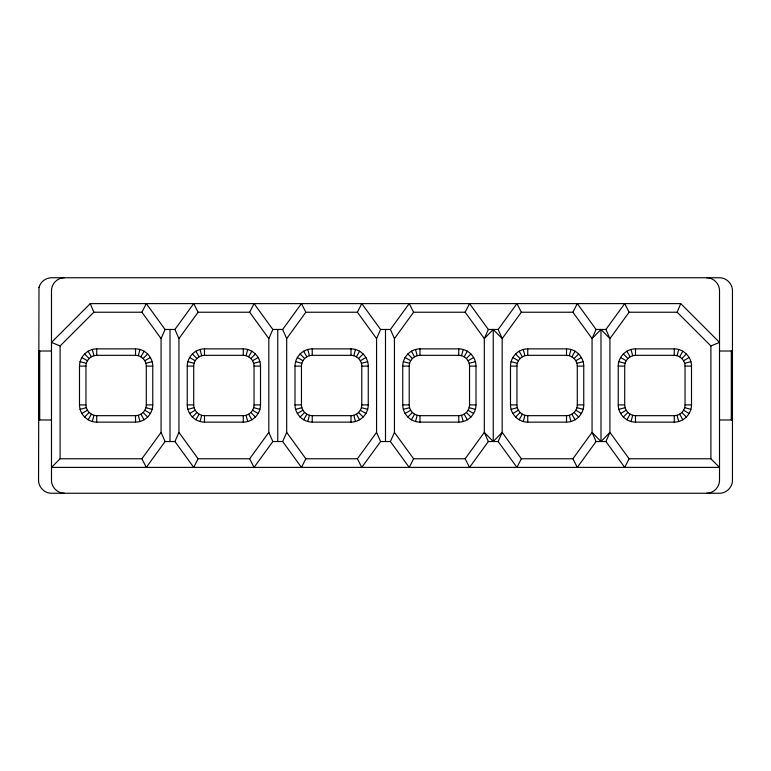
<?xml version="1.0" encoding="UTF-8"?>
<svg xmlns="http://www.w3.org/2000/svg" width="771" height="771" viewBox="0 0 771 771"><rect width="100%" height="100%" fill="white"/><g stroke="black" fill="none" stroke-linecap="round" stroke-linejoin="round"><path stroke-width="1.16" d="M79.49 366.109C79.432 356.877 87.508 348.81 96.732 348.868L135.523 348.868C144.746 348.81 152.822 356.877 152.764 366.109L152.764 404.891C152.822 414.123 144.746 422.19 135.523 422.132L96.732 422.132C87.508 422.19 79.432 414.123 79.49 404.891L79.49 366.109L85.957 366.109C85.928 360.336 90.968 355.296 96.732 355.335L135.523 355.335C141.295 355.296 146.336 360.336 146.297 366.109L146.297 404.891C146.336 410.664 141.295 415.704 135.523 415.665L96.732 415.665C90.968 415.704 85.928 410.664 85.957 404.891L85.957 366.109M187.247 366.109C187.189 356.877 195.256 348.81 204.479 348.868L243.27 348.868C252.502 348.81 260.569 356.877 260.511 366.109L260.511 404.891C260.569 414.123 252.502 422.19 243.27 422.132L204.479 422.132C195.256 422.19 187.189 414.123 187.247 404.891L187.247 366.109L193.704 366.109C193.675 360.336 198.716 355.296 204.479 355.335L243.27 355.335C249.043 355.296 254.083 360.336 254.045 366.109L254.045 404.891C254.083 410.664 249.043 415.704 243.27 415.665L204.479 415.665C198.716 415.704 193.675 410.664 193.704 404.891L193.704 366.109M294.994 366.109C294.936 356.877 303.003 348.81 312.236 348.868L351.017 348.868C360.25 348.81 368.316 356.877 368.259 366.109L368.259 404.891C368.316 414.123 360.25 422.19 351.017 422.132L312.236 422.132C303.003 422.19 294.936 414.123 294.994 404.891L294.994 366.109L301.461 366.109C301.422 360.336 306.463 355.296 312.236 355.335L351.017 355.335C356.79 355.296 361.83 360.336 361.792 366.109L361.792 404.891C361.83 410.664 356.79 415.704 351.017 415.665L312.236 415.665C306.463 415.704 301.422 410.664 301.461 404.891L301.461 366.109M402.741 366.109C402.684 356.877 410.75 348.81 419.983 348.868L458.764 348.868C467.997 348.81 476.064 356.877 476.006 366.109L476.006 404.891C476.064 414.123 467.997 422.19 458.764 422.132L419.983 422.132C410.75 422.19 402.684 414.123 402.741 404.891L402.741 366.109L409.208 366.109C409.17 360.336 414.21 355.296 419.983 355.335L458.764 355.335C464.537 355.296 469.578 360.336 469.539 366.109L469.539 404.891C469.578 410.664 464.537 415.704 458.764 415.665L419.983 415.665C414.21 415.704 409.17 410.664 409.208 404.891L409.208 366.109M510.489 366.109C510.431 356.877 518.507 348.81 527.73 348.868L566.521 348.868C575.744 348.81 583.82 356.877 583.753 366.109L583.753 404.891C583.82 414.123 575.744 422.19 566.521 422.132L527.73 422.132C518.507 422.19 510.431 414.123 510.489 404.891L510.489 366.109L516.956 366.109C516.917 360.336 521.957 355.296 527.73 355.335L566.521 355.335C572.284 355.296 577.325 360.336 577.296 366.109L577.296 404.891C577.325 410.664 572.284 415.704 566.521 415.665L527.73 415.665C521.957 415.704 516.917 410.664 516.956 404.891L516.956 366.109M618.236 366.109C618.178 356.877 626.254 348.81 635.477 348.868L674.268 348.868C683.492 348.81 691.568 356.877 691.51 366.109L691.51 404.891C691.568 414.123 683.492 422.19 674.268 422.132L635.477 422.132C626.254 422.19 618.178 414.123 618.236 404.891L618.236 366.109L624.703 366.109C624.664 360.336 629.714 355.296 635.477 355.335L674.268 355.335C680.032 355.296 685.082 360.336 685.043 366.109L685.043 404.891C685.082 410.664 680.032 415.704 674.268 415.665L635.477 415.665C629.714 415.704 624.664 410.664 624.703 404.891L624.703 366.109M92.269 421.544L93.946 415.299M138.308 355.701L139.985 349.456M200.017 421.544L201.694 415.299M246.065 355.701L247.732 349.456M307.774 421.544L309.441 415.299M353.812 355.701L355.479 349.456M415.521 421.544L417.188 415.299M461.559 355.701L463.226 349.456M523.268 421.544L524.935 415.299M569.306 355.701L570.974 349.456M631.015 421.544L632.692 415.299M677.054 355.701L678.731 349.456M677.16 312.236L680.735 303.61L90.265 303.61L51.484 342.401L60.099 345.967L93.84 312.236L141.903 312.236L161.072 338.604L161.072 432.396L165.09 441.532L146.297 467.39L141.903 458.764L60.099 458.764L51.484 467.39L719.516 467.39L710.901 458.764L710.901 345.967L677.16 312.236L629.097 312.236L609.928 338.604L609.928 432.396L605.919 441.532L624.703 467.39L629.097 458.764L609.928 432.396L600.995 441.532L592.061 432.396L592.061 338.604L596.079 329.468L577.296 303.61L572.901 312.236L592.061 338.604L600.995 329.468L609.928 338.604L605.919 329.468L624.703 303.61L629.097 312.236M161.072 338.604L165.09 329.468L146.297 303.61L141.903 312.236M198.099 458.764L193.704 467.39L174.921 441.532L178.939 432.396L178.939 338.604L174.921 329.468L193.704 303.61L198.099 312.236L249.659 312.236L268.819 338.604L268.819 432.396L272.838 441.532L254.045 467.39L249.659 458.764L198.099 458.764L178.939 432.396M268.819 338.604L272.838 329.468L254.045 303.61L249.659 312.236M305.846 458.764L301.461 467.39L282.668 441.532L286.687 432.396L286.687 338.604L282.668 329.468L301.461 303.61L305.846 312.236L357.407 312.236L376.566 338.604L376.566 432.396L380.585 441.532L361.792 467.39L357.407 458.764L305.846 458.764L286.687 432.396M376.566 338.604L380.585 329.468L361.792 303.61L357.407 312.236M413.593 458.764L409.208 467.39L390.415 441.532L394.434 432.396L394.434 338.604L390.415 329.468L409.208 303.61L413.593 312.236L465.154 312.236L484.313 338.604L484.313 432.396L488.332 441.532L469.539 467.39L465.154 458.764L413.593 458.764L394.434 432.396M465.154 312.236L469.539 303.61L488.332 329.468L484.313 338.604L493.247 329.468L502.181 338.604L502.181 432.396L498.162 441.532L516.956 467.39L521.341 458.764L502.181 432.396L493.247 441.532L484.313 432.396L465.154 458.764M88.116 419.829L91.344 414.229M140.91 356.771L144.148 351.171M195.863 419.829L199.091 414.229M248.657 356.771L251.895 351.171M303.61 419.829L306.848 414.229M356.404 356.771L359.643 351.171M411.357 419.829L414.596 414.229M464.152 356.771L467.39 351.171M519.105 419.829L522.343 414.229M571.909 356.771L575.137 351.171M626.852 419.829L630.09 414.229M679.656 356.771L682.884 351.171M178.939 338.604L198.099 312.236M141.903 458.764L161.072 432.396M286.687 338.604L305.846 312.236M249.659 458.764L268.819 432.396M394.434 338.604L413.593 312.236M357.407 458.764L376.566 432.396M498.162 329.468L516.956 303.61L521.341 312.236L502.181 338.604L498.162 329.468L488.332 329.468M572.901 458.764L592.061 432.396L596.079 441.532L577.296 467.39L572.901 458.764L521.341 458.764M84.54 417.082L89.118 412.514M143.146 358.486L147.714 353.918M192.297 417.082L196.865 412.514M250.893 358.486L255.461 353.918M300.044 417.082L304.612 412.514M358.64 358.486L363.208 353.918M407.792 417.082L412.36 412.514M466.388 358.486L470.956 353.918M515.539 417.082L520.107 412.514M574.135 358.486L578.703 353.918M623.286 417.082L627.854 412.514M681.882 358.486L686.45 353.918M144.852 360.722L150.451 357.484M81.803 413.516L87.402 410.278M252.599 360.722L258.198 357.484M189.55 413.516L195.15 410.278M360.356 360.722L365.955 357.484M297.298 413.516L302.897 410.278M468.103 360.722L473.702 357.484M405.045 413.516L410.644 410.278M575.85 360.722L581.45 357.484M512.802 413.516L518.401 410.278M683.598 360.722L689.197 357.484M620.549 413.516L626.148 410.278M710.901 345.967L719.516 342.401L680.735 303.61M145.931 363.314L152.176 361.647M80.078 409.353L86.323 407.686M253.678 363.314L259.923 361.647M187.835 409.353L194.07 407.686M361.426 363.314L367.671 361.647M295.582 409.353L301.827 407.686M469.173 363.314L475.418 361.647M403.329 409.353L409.574 407.686M576.93 363.314L583.175 361.647M511.077 409.353L517.322 407.686M684.677 363.314L690.922 361.647M618.824 409.353L625.069 407.686M64.407 277.753C57.488 277.705 51.435 283.757 51.484 290.677L51.484 480.323C51.435 487.243 57.488 493.295 64.407 493.247M706.593 493.247C713.512 493.295 719.565 487.243 719.516 480.323L719.516 290.677C719.565 283.757 713.512 277.705 706.593 277.753M521.341 312.236L572.901 312.236M165.09 329.468L174.921 329.468M272.838 329.468L282.668 329.468M380.585 329.468L390.415 329.468M596.079 329.468L605.919 329.468M38.56 351.017L51.484 351.017M719.516 351.017L732.45 351.017M146.297 366.109L152.764 366.109M254.045 366.109L260.511 366.109M361.792 366.109L368.259 366.109M469.539 366.109L476.006 366.109M577.296 366.109L583.753 366.109M685.043 366.109L691.51 366.109M79.49 404.891L85.957 404.891M146.297 404.891L152.764 404.891M187.247 404.891L193.704 404.891M254.045 404.891L260.511 404.891M294.994 404.891L301.461 404.891M361.792 404.891L368.259 404.891M402.741 404.891L409.208 404.891M469.539 404.891L476.006 404.891M510.489 404.891L516.956 404.891M577.296 404.891L583.753 404.891M618.236 404.891L624.703 404.891M685.043 404.891L691.51 404.891M38.56 419.983L51.484 419.983M719.516 419.983L732.45 419.983M165.09 441.532L174.921 441.532M272.838 441.532L282.668 441.532M380.585 441.532L390.415 441.532M488.332 441.532L498.162 441.532M596.079 441.532L605.919 441.532M629.097 458.764L710.901 458.764M618.824 361.647L625.069 363.314M684.677 407.686L690.922 409.353M511.077 361.647L517.322 363.314M576.93 407.686L583.175 409.353M403.329 361.647L409.574 363.314M469.173 407.686L475.418 409.353M295.582 361.647L301.827 363.314M361.426 407.686L367.671 409.353M187.835 361.647L194.07 363.314M253.678 407.686L259.923 409.353M80.078 361.647L86.323 363.314M145.931 407.686L152.176 409.353M620.549 357.484L626.148 360.722M683.598 410.278L689.197 413.516M512.802 357.484L518.401 360.722M575.85 410.278L581.45 413.516M405.045 357.484L410.644 360.722M468.103 410.278L473.702 413.516M297.298 357.484L302.897 360.722M360.356 410.278L365.955 413.516M189.55 357.484L195.15 360.722M252.599 410.278L258.198 413.516M81.803 357.484L87.402 360.722M144.852 410.278L150.451 413.516M407.792 353.918L412.36 358.486M466.388 412.514L470.956 417.082M300.044 353.918L304.612 358.486M358.64 412.514L363.208 417.082M192.297 353.918L196.865 358.486M250.893 412.514L255.461 417.082M84.54 353.918L89.118 358.486M143.146 412.514L147.714 417.082M623.286 353.918L627.854 358.486M681.882 412.514L686.45 417.082M574.135 412.514L578.703 417.082M515.539 353.918L520.107 358.486M679.656 414.229L682.884 419.829M626.852 351.171L630.09 356.771M571.909 414.229L575.137 419.829M519.105 351.171L522.343 356.771M464.152 414.229L467.39 419.829M411.357 351.171L414.596 356.771M356.404 414.229L359.643 419.829M303.61 351.171L306.848 356.771M248.657 414.229L251.895 419.829M195.863 351.171L199.091 356.771M140.91 414.229L144.148 419.829M88.116 351.171L91.344 356.771M90.265 303.61L93.84 312.236M677.054 415.299L678.731 421.544M631.015 349.456L632.692 355.701M569.306 415.299L570.974 421.544M523.268 349.456L524.935 355.701M461.559 415.299L463.226 421.544M415.521 349.456L417.188 355.701M353.812 415.299L355.479 421.544M307.774 349.456L309.441 355.701M246.065 415.299L247.732 421.544M200.017 349.456L201.694 355.701M138.308 415.299L139.985 421.544M92.269 349.456L93.946 355.701M732.199 351.017L732.199 419.983M731.293 351.017L731.293 419.983M674.268 348.868L674.268 355.335M674.268 415.665L674.268 422.132M635.477 348.868L635.477 355.335M635.477 415.665L635.477 422.132M600.995 329.468L600.995 441.532M566.521 348.868L566.521 355.335M566.521 415.665L566.521 422.132M527.73 348.868L527.73 355.335M527.73 415.665L527.73 422.132M493.247 329.468L493.247 441.532M458.764 348.868L458.764 355.335M458.764 415.665L458.764 422.132M419.983 348.868L419.983 355.335M419.983 415.665L419.983 422.132M385.5 329.468L385.5 441.532M351.017 348.868L351.017 355.335M351.017 415.665L351.017 422.132M312.236 348.868L312.236 355.335M312.236 415.665L312.236 422.132M277.753 329.468L277.753 441.532M243.27 348.868L243.27 355.335M243.27 415.665L243.27 422.132M204.479 348.868L204.479 355.335M204.479 415.665L204.479 422.132M170.006 329.468L170.006 441.532M135.523 348.868L135.523 355.335M135.523 415.665L135.523 422.132M96.732 348.868L96.732 355.335M96.732 415.665L96.732 422.132M60.099 345.967L60.099 458.764M39.707 351.017L39.707 419.983M38.81 351.017L38.81 419.983M38.993 287.332L38.55 480.323C38.511 487.243 44.564 493.295 51.484 493.247L719.516 493.247C726.436 493.295 732.498 487.243 732.45 480.323L732.45 290.677C732.498 283.757 726.436 277.705 719.516 277.753L51.484 277.753C45.768 277.782 40.497 281.82 38.993 287.332"/></g></svg>
